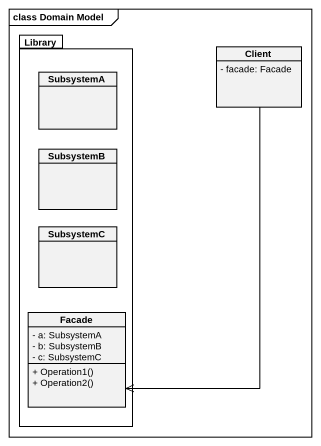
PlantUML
@startuml
mainframe class Domain Model
hide circle
hide empty members
skinparam classAttributeIconSize 0
package Library {
  class SubsystemA
  class SubsystemB
  class SubsystemC
  class Facade {
    - a: SubsystemA
    - b: SubsystemB
    - c: SubsystemC
    + Operation1()
    + Operation2()
  }
}
class Client {
  - facade: Facade
}
Client --> Facade
@enduml
